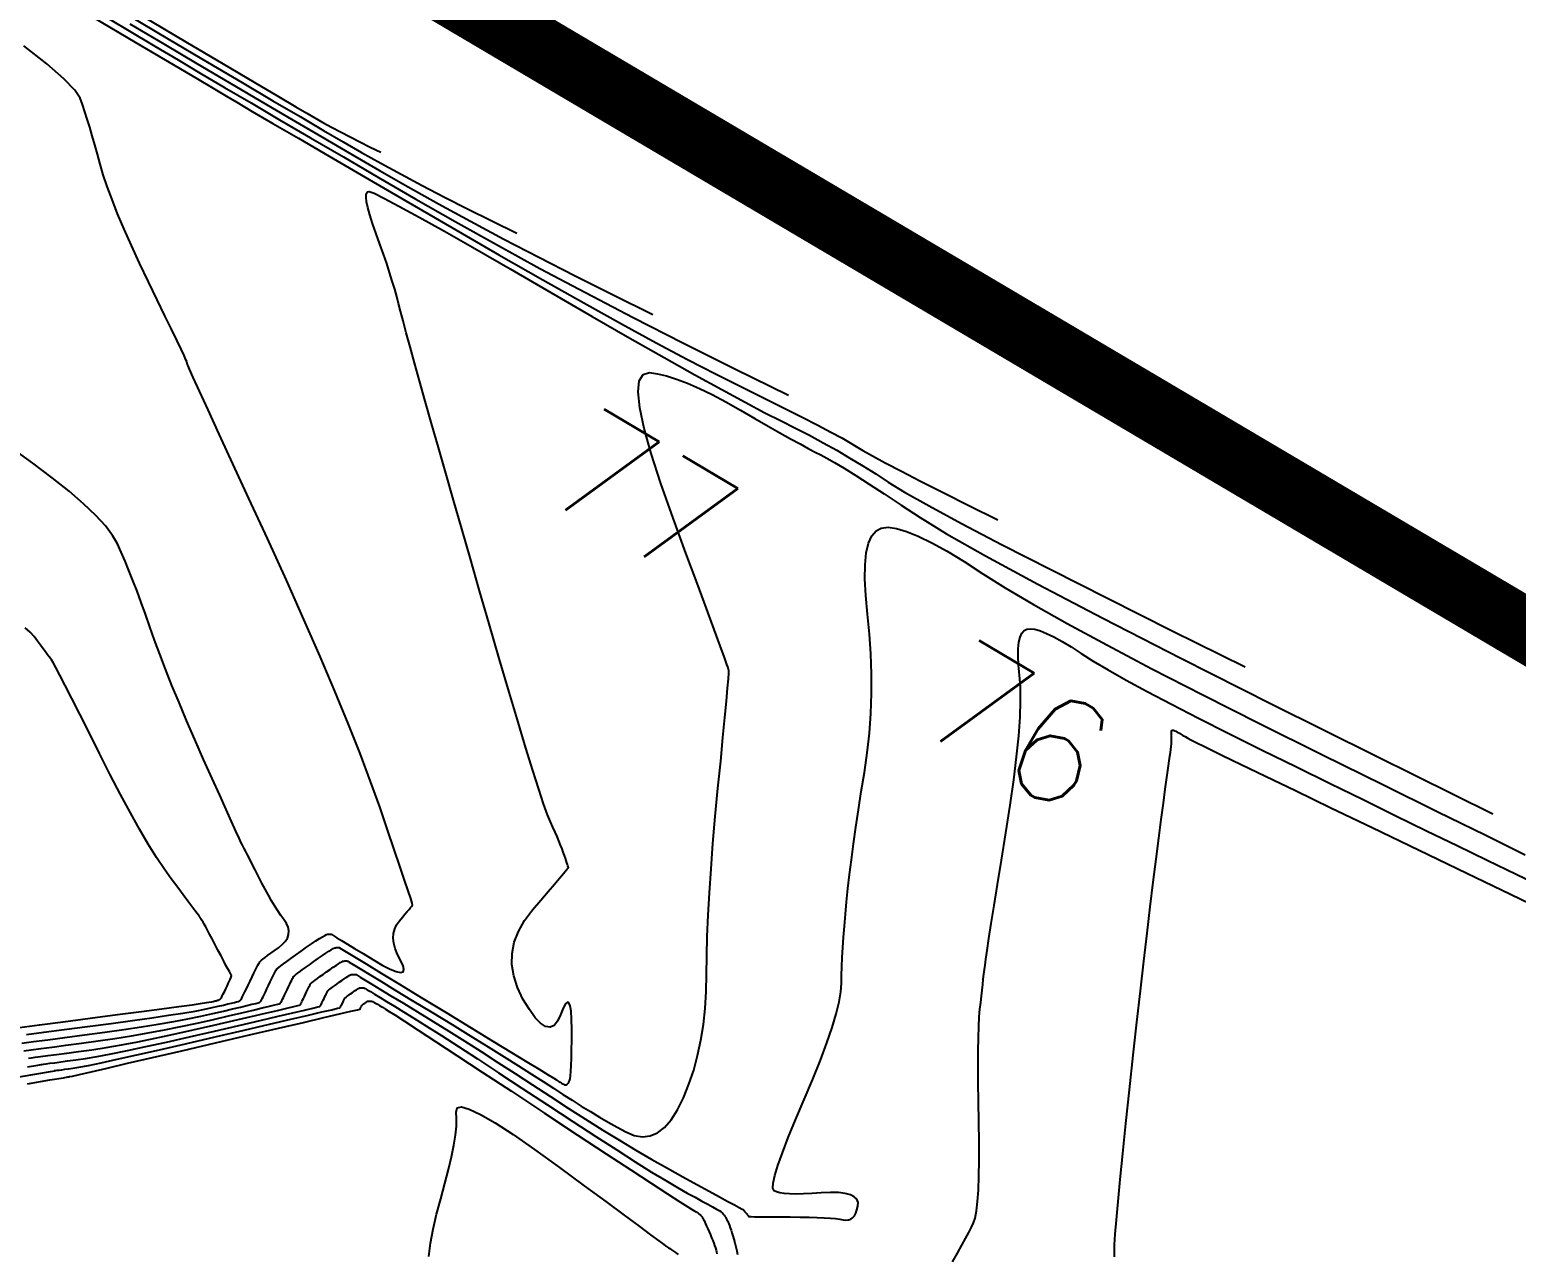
# Model space of a CAD drawing. Header units: metres. Extents: x 729358 to 732680, y 1423022 to 1426117.
# Drawn here: x 731027.3 to 731117.9, y 1425687.4 to 1425762 of the extents above; entities that cross this region are included whole.
import ezdxf

# ---------------------------------------------------------------- set-up
doc = ezdxf.new("R2010")
doc.units = ezdxf.units.M
doc.header["$MEASUREMENT"] = 0
doc.linetypes.add('PHANTOM', pattern=[2.5, 1.25, -0.25, 0.25, -0.25, 0.25, -0.25])
for name, color, linetype in [('36Bound', 6, 'PHANTOM'), ('CONTOUR', 59, 'Continuous'), ('HR36 IE-Exi_Xref$0$CONTOURTEXT', 7, 'Continuous'), ('INDEX-CON', 252, 'Continuous')]:
    doc.layers.add(name, color=color, linetype=linetype)
doc.styles.add('HR36 IE-Exi_Xref$0$5mm', font='simplex', dxfattribs={"height": 5})

# ---------------------------------------------------------------- blocks, each defined once
blk = doc.blocks.new('ct 50 rai')
at = {"layer": 'CONTOUR', "flags": 128}
for points in [[(25.134, -80.275), (25.746, -80.17), (25.95, -80.134), (25.951, -80.134), (25.952, -80.134), (25.954, -80.134), (25.955, -80.134), (25.957, -80.133), (25.958, -80.133), (25.96, -80.133), (25.962, -80.132), (25.997, -80.127), (26.097, -80.114), (26.261, -80.093), (26.491, -80.062), (26.787, -80.023), (27.147, -79.976), (27.572, -79.92), (28.062, -79.856), (28.652, -79.769), (29.376, -79.643), (30.233, -79.48), (31.224, -79.279), (32.349, -79.04), (33.607, -78.763), (34.999, -78.449), (36.525, -78.097), (38.019, -77.748), (39.315, -77.446), (40.412, -77.189), (41.312, -76.979), (42.014, -76.814), (42.518, -76.696), (42.824, -76.623), (42.931, -76.596), (42.94, -76.592), (42.948, -76.588), (42.955, -76.584), (42.962, -76.58), (42.968, -76.575), (42.973, -76.57), (42.978, -76.565), (42.983, -76.56), (42.99, -76.548), (43.003, -76.524), (43.022, -76.486), (43.047, -76.436), (43.077, -76.372), (43.114, -76.296), (43.157, -76.207), (43.206, -76.105), (43.255, -76.002), (43.298, -75.912), (43.336, -75.835), (43.369, -75.77), (43.395, -75.717), (43.417, -75.677), (43.432, -75.649), (43.442, -75.634), (43.46, -75.618), (43.497, -75.588), (43.554, -75.544), (43.631, -75.487), (43.728, -75.416), (43.845, -75.331), (43.982, -75.233), (44.139, -75.121), (44.297, -75.009), (44.437, -74.912), (44.559, -74.83), (44.663, -74.762), (44.748, -74.709), (44.816, -74.671), (44.865, -74.648), (44.897, -74.639), (44.919, -74.638), (44.94, -74.637), (44.961, -74.636), (44.982, -74.636), (45.001, -74.635), (45.02, -74.635), (45.039, -74.635), (45.057, -74.635), (45.074, -74.636), (45.09, -74.637), (45.105, -74.639), (45.119, -74.641), (45.132, -74.643), (45.144, -74.646), (45.155, -74.65), (45.165, -74.654), (45.231, -74.694), (45.413, -74.803), (45.709, -74.983), (46.121, -75.232), (46.647, -75.552), (47.287, -75.942), (48.043, -76.402), (48.913, -76.932), (49.851, -77.507), (50.81, -78.101), (51.791, -78.716), (52.792, -79.35), (53.814, -80.004), (54.858, -80.678), (55.923, -81.372), (57.008, -82.086), (58.094, -82.795), (59.157, -83.477), (60.198, -84.131), (61.217, -84.756), (62.215, -85.354), (63.19, -85.924), (64.143, -86.466), (65.075, -86.98), (65.937, -87.449), (66.685, -87.855), (67.318, -88.199), (67.836, -88.481), (68.24, -88.7), (68.528, -88.857), (68.701, -88.951), (68.759, -88.983), (68.76, -88.984), (68.761, -88.985), (68.762, -88.986), (68.763, -88.987), (68.763, -88.988), (68.764, -88.988), (68.764, -88.989), (68.765, -88.99), (68.768, -88.994), (68.776, -89.003), (68.788, -89.018), (68.806, -89.039), (68.828, -89.066), (68.855, -89.099), (68.887, -89.137), (68.924, -89.181), (68.961, -89.225), (68.993, -89.263), (69.02, -89.296), (69.043, -89.323), (69.06, -89.344), (69.073, -89.359), (69.081, -89.369), (69.084, -89.373), (69.084, -89.374), (69.085, -89.376), (69.086, -89.379), (69.087, -89.382), (69.088, -89.386), (69.089, -89.391), (69.09, -89.396), (69.092, -89.402), (69.133, -89.408), (69.253, -89.414), (69.452, -89.419), (69.73, -89.423), (70.087, -89.427), (70.523, -89.43), (71.038, -89.432), (71.632, -89.434), (72.237, -89.438), (72.784, -89.447), (73.274, -89.461), (73.707, -89.48), (74.083, -89.504), (74.402, -89.532), (74.663, -89.566), (74.867, -89.604), (75.034, -89.627), (75.185, -89.613), (75.321, -89.564), (75.441, -89.478), (75.544, -89.357), (75.632, -89.199), (75.704, -89.005), (75.76, -88.775), (75.768, -88.546), (75.693, -88.353), (75.537, -88.197), (75.299, -88.077), (74.979, -87.994), (74.578, -87.948), (74.094, -87.939), (73.529, -87.967), (72.954, -88.005), (72.44, -88.027), (71.988, -88.034), (71.597, -88.026), (71.268, -88.002), (71.001, -87.962), (70.795, -87.907), (70.651, -87.836), (70.581, -87.681), (70.596, -87.371), (70.696, -86.907), (70.882, -86.29), (71.154, -85.518), (71.511, -84.592), (71.954, -83.512), (72.482, -82.278), (73.017, -81.02), (73.481, -79.868), (73.873, -78.822), (74.194, -77.881), (74.444, -77.047), (74.622, -76.318), (74.728, -75.695), (74.763, -75.178), (74.767, -74.694), (74.781, -74.171), (74.805, -73.609), (74.838, -73.008), (74.882, -72.367), (74.934, -71.688), (74.997, -70.969), (75.069, -70.211), (75.154, -69.407), (75.253, -68.551), (75.367, -67.642), (75.495, -66.681), (75.638, -65.668), (75.796, -64.602), (75.968, -63.484), (76.155, -62.314), (76.329, -61.117), (76.459, -59.917), (76.548, -58.715), (76.594, -57.511), (76.597, -56.304), (76.558, -55.095), (76.476, -53.884), (76.352, -52.67), (76.238, -51.525), (76.187, -50.52), (76.198, -49.653), (76.271, -48.926), (76.407, -48.338), (76.605, -47.89), (76.866, -47.581), (77.189, -47.411), (77.596, -47.367), (78.107, -47.434), (78.724, -47.614), (79.445, -47.907), (80.271, -48.311), (81.202, -48.827), (82.239, -49.455), (83.379, -50.196), (84.747, -51.065), (86.461, -52.08), (88.524, -53.24), (90.934, -54.546), (93.691, -55.998), (96.796, -57.595), (100.249, -59.338), (104.049, -61.226), (107.804, -63.079), (111.121, -64.715), (114, -66.134), (116.442, -67.336)], [(24.904, -79.3), (25.352, -79.241), (25.928, -79.166), (26.63, -79.073), (27.461, -78.964), (28.419, -78.839), (29.439, -78.699), (30.454, -78.547), (31.465, -78.382), (32.472, -78.206), (33.475, -78.018), (34.474, -77.818), (35.468, -77.606), (36.458, -77.381), (37.386, -77.165), (38.191, -76.977), (38.875, -76.816), (39.438, -76.684), (39.879, -76.579), (40.198, -76.503), (40.396, -76.454), (40.472, -76.434), (40.487, -76.427), (40.501, -76.42), (40.514, -76.412), (40.525, -76.405), (40.536, -76.397), (40.546, -76.388), (40.554, -76.379), (40.562, -76.37), (40.574, -76.35), (40.597, -76.307), (40.63, -76.241), (40.674, -76.152), (40.728, -76.042), (40.792, -75.908), (40.867, -75.752), (40.953, -75.573), (41.038, -75.394), (41.114, -75.237), (41.181, -75.101), (41.237, -74.987), (41.284, -74.895), (41.321, -74.825), (41.349, -74.776), (41.366, -74.749), (41.397, -74.721), (41.462, -74.669), (41.562, -74.593), (41.697, -74.493), (41.867, -74.369), (42.072, -74.22), (42.311, -74.048), (42.586, -73.852), (42.862, -73.656), (43.107, -73.486), (43.32, -73.342), (43.501, -73.224), (43.651, -73.132), (43.769, -73.065), (43.856, -73.024), (43.911, -73.009), (43.948, -73.007), (43.982, -73.005), (44.011, -73.004), (44.036, -73.003), (44.058, -73.002), (44.075, -73.001), (44.089, -73.001), (44.099, -73.001), (44.106, -73.001), (44.113, -73.002), (44.119, -73.002), (44.126, -73.003), (44.131, -73.004), (44.136, -73.006), (44.141, -73.007), (44.146, -73.009), (44.251, -73.073), (44.558, -73.259), (45.068, -73.57), (45.78, -74.003), (46.695, -74.56), (47.811, -75.24), (49.13, -76.043), (50.652, -76.969), (52.176, -77.898), (53.505, -78.708), (54.639, -79.4), (55.577, -79.972), (56.319, -80.426), (56.866, -80.761), (57.218, -80.978), (57.373, -81.076), (57.431, -81.113), (57.488, -81.15), (57.545, -81.185), (57.601, -81.22), (57.656, -81.253), (57.711, -81.284), (57.765, -81.315), (57.818, -81.344), (57.871, -81.366), (57.92, -81.375), (57.968, -81.369), (58.013, -81.35), (58.057, -81.316), (58.098, -81.269), (58.136, -81.208), (58.173, -81.134), (58.206, -81.013), (58.235, -80.816), (58.259, -80.54), (58.279, -80.187), (58.294, -79.756), (58.304, -79.248), (58.31, -78.662), (58.311, -77.998), (58.3, -77.37), (58.267, -76.889), (58.214, -76.555), (58.139, -76.369), (58.043, -76.33), (57.926, -76.439), (57.788, -76.695), (57.628, -77.099), (57.444, -77.501), (57.231, -77.755), (56.988, -77.86), (56.716, -77.815), (56.416, -77.622), (56.086, -77.279), (55.727, -76.787), (55.338, -76.146), (54.995, -75.435), (54.77, -74.733), (54.665, -74.039), (54.678, -73.355), (54.81, -72.68), (55.061, -72.013), (55.431, -71.355), (55.92, -70.706), (56.434, -70.102), (56.879, -69.578), (57.256, -69.135), (57.565, -68.772), (57.805, -68.489), (57.977, -68.286), (58.08, -68.164), (58.116, -68.123), (58.112, -68.11), (58.101, -68.074), (58.082, -68.015), (58.055, -67.933), (58.02, -67.829), (57.976, -67.701), (57.925, -67.551), (57.866, -67.378), (57.797, -67.185), (57.718, -66.974), (57.628, -66.746), (57.527, -66.5), (57.415, -66.237), (57.292, -65.957), (57.159, -65.659), (57.015, -65.343), (56.835, -64.904), (56.595, -64.235), (56.295, -63.335), (55.935, -62.204), (55.515, -60.844), (55.035, -59.253), (54.495, -57.432), (53.894, -55.38), (53.278, -53.26), (52.69, -51.233), (52.131, -49.3), (51.601, -47.459), (51.099, -45.711), (50.625, -44.057), (50.18, -42.496), (49.763, -41.028), (49.38, -39.67), (49.034, -38.438), (48.726, -37.333), (48.456, -36.355), (48.223, -35.504), (48.028, -34.779), (47.871, -34.181), (47.751, -33.71), (47.642, -33.287), (47.514, -32.833), (47.37, -32.347), (47.208, -31.832), (47.028, -31.285), (46.831, -30.707), (46.616, -30.099), (46.383, -29.46), (46.166, -28.847), (45.995, -28.317), (45.872, -27.87), (45.796, -27.507), (45.767, -27.227), (45.785, -27.029), (45.851, -26.916), (45.963, -26.885), (46.255, -26.991), (46.859, -27.286), (47.775, -27.771), (49.003, -28.446), (50.543, -29.311), (52.395, -30.365), (54.559, -31.61), (57.034, -33.044), (59.556, -34.504), (61.86, -35.827), (63.944, -37.012), (65.809, -38.06), (67.455, -38.971), (68.882, -39.744), (70.089, -40.38), (71.078, -40.878), (71.95, -41.313), (72.805, -41.756), (73.645, -42.209), (74.469, -42.67), (75.277, -43.141), (76.07, -43.621), (76.846, -44.11), (77.607, -44.608), (78.606, -45.224), (80.097, -46.066), (82.08, -47.135), (84.555, -48.43), (87.523, -49.951), (90.982, -51.699), (94.933, -53.674), (99.377, -55.875)], [(29.309, -15.893), (31.23, -17.031), (32.896, -18.02), (34.308, -18.859), (35.659, -19.659), (37.141, -20.534), (38.754, -21.483), (40.5, -22.507), (42.376, -23.604), (44.384, -24.776), (46.524, -26.022), (48.795, -27.343), (51.196, -28.718), (53.722, -30.128), (56.375, -31.573), (59.153, -33.052), (62.058, -34.566), (65.09, -36.116), (68.247, -37.7), (71.531, -39.318)], [(31.207, -16.093), (33.767, -17.611), (36.1, -18.993), (38.207, -20.239), (40.087, -21.348), (41.742, -22.321), (43.17, -23.158), (44.372, -23.858), (45.49, -24.499), (46.666, -25.156), (47.902, -25.829), (49.196, -26.518), (50.55, -27.223), (51.962, -27.945), (53.432, -28.683), (54.962, -29.437)]]:
    blk.add_lwpolyline(points, dxfattribs=at)
at = {"layer": 'CONTOUR'}
for points in [[(25.069, -78.308), (26.114, -78.17), (27.35, -78.008), (28.776, -77.821), (30.225, -77.629), (31.533, -77.45), (32.698, -77.285), (33.721, -77.134), (34.602, -76.996), (35.341, -76.872), (35.937, -76.762), (36.392, -76.666), (36.752, -76.582), (37.068, -76.507), (37.338, -76.443), (37.563, -76.389), (37.743, -76.344), (37.878, -76.31), (37.968, -76.285), (38.013, -76.271), (38.034, -76.261), (38.054, -76.251), (38.072, -76.241), (38.089, -76.23), (38.104, -76.218), (38.118, -76.206), (38.13, -76.193), (38.141, -76.18), (38.159, -76.151), (38.191, -76.089), (38.238, -75.996), (38.301, -75.869), (38.378, -75.711), (38.47, -75.52), (38.577, -75.297), (38.699, -75.042), (38.822, -74.786), (38.93, -74.561), (39.025, -74.367), (39.106, -74.205), (39.173, -74.073), (39.226, -73.973), (39.265, -73.903), (39.29, -73.865), (39.324, -73.832), (39.389, -73.778), (39.484, -73.703), (39.61, -73.607), (39.768, -73.491), (39.956, -73.353), (40.175, -73.195), (40.425, -73.016), (40.662, -72.824), (40.844, -72.624), (40.969, -72.419), (41.039, -72.206), (41.053, -71.987), (41.01, -71.762), (40.912, -71.529), (40.759, -71.291), (40.575, -71.038), (40.389, -70.763), (40.199, -70.467), (40.006, -70.149), (39.81, -69.809), (39.611, -69.448), (39.409, -69.065), (39.203, -68.66), (39.007, -68.267), (38.832, -67.918), (38.678, -67.612), (38.546, -67.351), (38.435, -67.134), (38.345, -66.961), (38.277, -66.833), (38.23, -66.748), (38.161, -66.612), (38.028, -66.328), (37.83, -65.896), (37.566, -65.317), (37.238, -64.589), (36.846, -63.715), (36.388, -62.692), (35.866, -61.522), (35.329, -60.307), (34.828, -59.15), (34.363, -58.052), (33.934, -57.012), (33.542, -56.03), (33.185, -55.107), (32.864, -54.242), (32.58, -53.435), (32.316, -52.675), (32.057, -51.952), (31.803, -51.266), (31.555, -50.615), (31.312, -50.001), (31.074, -49.424), (30.842, -48.882), (30.615, -48.377), (30.317, -47.86), (29.873, -47.28), (29.282, -46.639), (28.545, -45.936), (27.661, -45.172), (26.632, -44.345), (25.455, -43.457), (24.133, -42.507)], [(25.118, -81.315), (26.489, -81.079), (27.312, -80.938), (27.587, -80.891), (27.587, -80.891), (27.587, -80.891), (27.588, -80.89), (27.59, -80.89), (27.591, -80.89), (27.593, -80.889), (27.595, -80.889), (27.598, -80.888), (27.602, -80.888), (27.609, -80.887), (27.619, -80.885), (27.631, -80.883), (27.645, -80.881), (27.663, -80.879), (27.683, -80.876), (27.706, -80.873), (27.866, -80.838), (28.297, -80.74), (29, -80.578), (29.975, -80.352), (31.222, -80.062), (32.74, -79.709), (34.53, -79.292), (36.592, -78.812), (38.652, -78.331), (40.438, -77.915), (41.949, -77.563), (43.187, -77.274), (44.149, -77.049), (44.837, -76.889), (45.251, -76.792), (45.391, -76.759), (45.393, -76.758), (45.395, -76.757), (45.397, -76.756), (45.398, -76.755), (45.4, -76.754), (45.401, -76.752), (45.402, -76.751), (45.403, -76.75), (45.405, -76.747), (45.408, -76.741), (45.413, -76.731), (45.419, -76.719), (45.427, -76.703), (45.436, -76.684), (45.447, -76.661), (45.459, -76.636), (45.472, -76.61), (45.483, -76.588), (45.492, -76.568), (45.5, -76.552), (45.507, -76.539), (45.512, -76.529), (45.516, -76.522), (45.519, -76.518), (45.523, -76.514), (45.532, -76.507), (45.547, -76.496), (45.566, -76.481), (45.59, -76.464), (45.619, -76.442), (45.654, -76.418), (45.693, -76.39), (45.733, -76.362), (45.768, -76.337), (45.798, -76.317), (45.824, -76.3), (45.845, -76.287), (45.862, -76.277), (45.875, -76.271), (45.883, -76.269), (45.89, -76.269), (45.899, -76.269), (45.912, -76.269), (45.927, -76.269), (45.945, -76.269), (45.965, -76.269), (45.989, -76.269), (46.015, -76.27), (46.041, -76.271), (46.066, -76.273), (46.09, -76.275), (46.111, -76.278), (46.132, -76.282), (46.151, -76.287), (46.168, -76.293), (46.183, -76.299), (46.212, -76.315), (46.268, -76.347), (46.351, -76.396), (46.461, -76.462), (46.598, -76.545), (46.763, -76.644), (46.955, -76.761), (47.174, -76.894), (47.526, -77.115), (48.115, -77.495), (48.942, -78.032), (50.007, -78.728), (51.31, -79.583), (52.85, -80.595), (54.628, -81.766), (56.643, -83.096), (58.651, -84.42), (60.405, -85.576), (61.907, -86.563), (63.155, -87.381), (64.15, -88.03), (64.892, -88.511), (65.38, -88.823), (65.616, -88.967), (65.719, -89.023), (65.811, -89.075), (65.892, -89.122), (65.963, -89.164), (66.022, -89.201), (66.07, -89.233), (66.107, -89.26), (66.133, -89.282), (66.153, -89.302), (66.172, -89.322), (66.189, -89.341), (66.205, -89.36), (66.22, -89.379), (66.234, -89.397), (66.246, -89.416), (66.257, -89.434), (66.267, -89.451), (66.277, -89.467), (66.285, -89.481), (66.294, -89.494), (66.301, -89.505), (66.308, -89.515), (66.314, -89.524), (66.32, -89.531), (66.33, -89.549), (66.351, -89.591), (66.381, -89.656), (66.422, -89.745), (66.473, -89.858), (66.533, -89.994), (66.604, -90.153), (66.685, -90.337), (66.767, -90.527), (66.842, -90.706), (66.91, -90.876), (66.971, -91.035), (67.024, -91.183), (67.07, -91.322), (67.109, -91.45), (67.141, -91.568), (67.167, -91.674)], [(91.401, -91.861), (91.405, -91.56), (91.413, -91.143), (91.453, -90.493), (91.522, -89.609), (91.622, -88.492), (91.752, -87.141), (91.912, -85.557), (92.103, -83.738), (92.323, -81.687), (92.555, -79.57), (92.779, -77.555), (92.995, -75.642), (93.202, -73.832), (93.401, -72.125), (93.592, -70.519), (93.775, -69.016), (93.95, -67.616), (94.112, -66.337), (94.258, -65.199), (94.386, -64.201), (94.498, -63.344), (94.593, -62.628), (94.672, -62.052), (94.733, -61.617), (94.778, -61.323), (94.812, -61.108), (94.839, -60.911), (94.861, -60.731), (94.877, -60.569), (94.888, -60.424), (94.892, -60.297), (94.891, -60.188), (94.884, -60.097), (94.876, -60.019), (94.873, -59.951), (94.874, -59.892), (94.879, -59.842), (94.888, -59.802), (94.901, -59.772), (94.919, -59.751), (94.941, -59.739), (94.969, -59.736), (95.003, -59.741), (95.045, -59.753), (95.094, -59.773), (95.151, -59.8), (95.214, -59.835), (95.285, -59.878), (95.362, -59.928), (95.455, -59.988), (95.572, -60.057), (95.712, -60.136), (95.876, -60.224), (96.064, -60.323), (96.275, -60.432), (96.51, -60.55), (96.768, -60.679), (97.211, -60.895), (98, -61.278), (99.133, -61.827), (100.613, -62.541), (102.437, -63.422), (104.607, -64.469), (107.122, -65.682), (109.982, -67.062), (112.891, -68.462), (115.55, -69.74), (117.96, -70.896)]]:
    blk.add_lwpolyline(points, dxfattribs=at)
at = {"layer": 'INDEX-CON', "flags": 128}
for points in [[(31.365, -16.649), (33.433, -17.876), (35.454, -19.073), (37.427, -20.238), (39.353, -21.373), (41.232, -22.476), (43.063, -23.549), (44.847, -24.59), (46.584, -25.601), (48.343, -26.609), (50.194, -27.642), (52.138, -28.701), (54.175, -29.785), (56.304, -30.895), (58.526, -32.03), (60.84, -33.191), (63.247, -34.378)], [(32.08, -16.15), (34.773, -17.748), (37.06, -19.105), (38.943, -20.22), (40.42, -21.094), (41.493, -21.726), (42.16, -22.116), (42.637, -22.389), (43.139, -22.67), (43.666, -22.957), (44.218, -23.251), (44.795, -23.552), (45.398, -23.859), (46.025, -24.174), (46.678, -24.496)], [(49.595, -91.854), (49.699, -91.036), (49.854, -90.175), (50.061, -89.27), (50.319, -88.321), (50.582, -87.39), (50.804, -86.536), (50.984, -85.759), (51.123, -85.06), (51.221, -84.437), (51.278, -83.893), (51.293, -83.425), (51.267, -83.035), (51.325, -82.78), (51.59, -82.718), (52.064, -82.85), (52.746, -83.175), (53.636, -83.693), (54.734, -84.405), (56.041, -85.31), (57.556, -86.408), (59.073, -87.529), (60.388, -88.5), (61.502, -89.321), (62.413, -89.993), (63.121, -90.516), (63.628, -90.89), (63.932, -91.114), (64.035, -91.188), (64.037, -91.189), (64.042, -91.192), (64.05, -91.197), (64.06, -91.204), (64.073, -91.212), (64.088, -91.223), (64.107, -91.236), (64.127, -91.251), (64.16, -91.274), (64.215, -91.311), (64.291, -91.364), (64.388, -91.431), (64.507, -91.513), (64.648, -91.609), (64.81, -91.72)]]:
    blk.add_lwpolyline(points, dxfattribs=at)
at = {"layer": 'INDEX-CON'}
for points in [[(24.783, -78.831), (25.498, -78.737), (26.372, -78.622), (27.405, -78.486), (28.597, -78.33), (29.832, -78.164), (30.993, -77.998), (32.082, -77.834), (33.097, -77.67), (34.039, -77.507), (34.907, -77.345), (35.703, -77.184), (36.425, -77.024), (37.069, -76.873), (37.63, -76.742), (38.107, -76.63), (38.501, -76.536), (38.811, -76.462), (39.038, -76.406), (39.182, -76.37), (39.242, -76.352), (39.26, -76.344), (39.277, -76.335), (39.293, -76.326), (39.307, -76.317), (39.32, -76.307), (39.332, -76.297), (39.342, -76.286), (39.351, -76.275), (39.366, -76.25), (39.394, -76.198), (39.434, -76.118), (39.487, -76.011), (39.553, -75.876), (39.631, -75.714), (39.722, -75.525), (39.826, -75.307), (39.93, -75.09), (40.022, -74.899), (40.103, -74.734), (40.172, -74.596), (40.228, -74.484), (40.274, -74.399), (40.307, -74.34), (40.328, -74.307), (40.365, -74.273), (40.444, -74.21), (40.566, -74.118), (40.73, -73.996), (40.936, -73.845), (41.185, -73.665), (41.476, -73.456), (41.809, -73.217), (42.144, -72.98), (42.442, -72.774), (42.7, -72.599), (42.921, -72.455), (43.103, -72.343), (43.246, -72.262), (43.351, -72.212), (43.418, -72.194), (43.463, -72.192), (43.502, -72.189), (43.536, -72.188), (43.564, -72.186), (43.586, -72.185), (43.603, -72.184), (43.614, -72.184), (43.62, -72.184), (43.622, -72.184), (43.625, -72.184), (43.627, -72.184), (43.629, -72.184), (43.631, -72.185), (43.633, -72.185), (43.635, -72.186), (43.636, -72.186), (43.677, -72.211), (43.797, -72.284), (43.996, -72.405), (44.274, -72.574), (44.631, -72.792), (45.067, -73.057), (45.583, -73.371), (46.177, -73.733), (46.758, -74.071), (47.233, -74.315), (47.603, -74.463), (47.867, -74.517), (48.026, -74.475), (48.079, -74.339), (48.027, -74.107), (47.869, -73.78), (47.683, -73.415), (47.549, -73.069), (47.465, -72.74), (47.431, -72.43), (47.448, -72.138), (47.515, -71.864), (47.633, -71.609), (47.802, -71.372), (47.984, -71.157), (48.143, -70.97), (48.279, -70.809), (48.391, -70.675), (48.48, -70.568), (48.545, -70.488), (48.588, -70.435), (48.606, -70.409), (48.581, -70.304), (48.492, -70.015), (48.337, -69.543), (48.119, -68.886), (47.836, -68.045), (47.488, -67.021), (47.076, -65.812), (46.599, -64.42), (46.047, -62.865), (45.407, -61.17), (44.682, -59.335), (43.869, -57.36), (42.97, -55.245), (41.984, -52.989), (40.912, -50.593), (39.752, -48.057), (38.624, -45.612), (37.646, -43.49), (36.817, -41.69), (36.137, -40.213), (35.606, -39.058), (35.225, -38.226), (34.994, -37.716), (34.912, -37.529), (34.904, -37.503), (34.896, -37.474), (34.887, -37.444), (34.878, -37.411), (34.868, -37.377), (34.858, -37.341), (34.847, -37.302), (34.835, -37.262), (34.789, -37.15), (34.672, -36.897), (34.485, -36.501), (34.229, -35.963), (33.902, -35.283), (33.505, -34.461), (33.038, -33.497), (32.501, -32.391), (31.955, -31.249), (31.459, -30.177), (31.014, -29.175), (30.62, -28.242), (30.277, -27.38), (29.985, -26.587), (29.744, -25.864), (29.553, -25.211), (29.39, -24.607), (29.23, -24.032), (29.072, -23.485), (28.918, -22.968), (28.768, -22.479), (28.62, -22.02), (28.475, -21.589), (28.334, -21.187), (28.014, -20.697), (27.334, -20.004), (26.294, -19.107), (24.895, -18.006)], [(29.158, -16.276), (31.69, -17.775), (33.765, -19.003), (35.383, -19.961), (36.546, -20.65), (37.251, -21.069), (37.884, -21.442), (38.828, -21.996), (40.082, -22.728), (41.646, -23.641), (43.521, -24.732), (45.706, -26.004), (48.201, -27.455), (51.007, -29.085), (53.874, -30.742), (56.553, -32.273), (59.042, -33.678), (61.343, -34.956), (63.455, -36.107), (65.378, -37.133), (67.113, -38.032), (68.659, -38.805), (70.039, -39.483), (71.274, -40.097), (72.365, -40.647), (73.312, -41.133), (74.115, -41.556), (74.774, -41.914), (75.289, -42.209), (75.659, -42.44), (76.055, -42.684), (76.645, -43.018), (77.431, -43.441), (78.411, -43.954), (79.587, -44.557), (80.957, -45.249), (82.522, -46.031), (84.283, -46.903)], [(24.639, -77.879), (25.856, -77.719), (27.294, -77.53), (28.954, -77.313), (30.619, -77.094), (32.072, -76.902), (33.314, -76.736), (34.345, -76.597), (35.165, -76.485), (35.774, -76.399), (36.172, -76.341), (36.358, -76.308), (36.436, -76.29), (36.506, -76.273), (36.57, -76.256), (36.626, -76.241), (36.676, -76.227), (36.719, -76.213), (36.754, -76.201), (36.783, -76.19), (36.807, -76.179), (36.83, -76.167), (36.851, -76.155), (36.871, -76.142), (36.888, -76.129), (36.904, -76.115), (36.918, -76.1), (36.931, -76.086), (36.947, -76.061), (36.971, -76.017), (37.004, -75.955), (37.045, -75.873), (37.095, -75.773), (37.153, -75.654), (37.22, -75.516), (37.295, -75.359), (37.368, -75.203), (37.431, -75.067), (37.483, -74.952), (37.523, -74.858), (37.552, -74.785), (37.57, -74.732), (37.576, -74.7), (37.572, -74.689), (37.55, -74.664), (37.505, -74.592), (37.436, -74.472), (37.343, -74.304), (37.227, -74.088), (37.087, -73.824), (36.924, -73.513), (36.737, -73.154), (36.549, -72.791), (36.38, -72.468), (36.23, -72.185), (36.101, -71.942), (35.991, -71.739), (35.901, -71.576), (35.831, -71.453), (35.781, -71.37), (35.742, -71.31), (35.708, -71.257), (35.678, -71.21), (35.652, -71.17), (35.63, -71.137), (35.612, -71.11), (35.598, -71.09), (35.589, -71.077), (35.556, -71.033), (35.471, -70.92), (35.336, -70.74), (35.149, -70.491), (34.911, -70.174), (34.622, -69.789), (34.281, -69.336), (33.89, -68.814), (33.456, -68.209), (32.99, -67.503), (32.492, -66.696), (31.961, -65.789), (31.398, -64.782), (30.802, -63.674), (30.173, -62.465), (29.513, -61.156), (28.875, -59.878), (28.315, -58.762), (27.833, -57.807), (27.429, -57.014), (27.103, -56.383), (26.856, -55.913), (26.686, -55.605), (26.595, -55.46), (26.532, -55.38), (26.45, -55.273), (26.348, -55.137), (26.226, -54.973), (26.084, -54.78), (25.923, -54.56), (25.741, -54.311), (25.54, -54.033), (25.293, -53.755), (24.976, -53.504)], [(24.616, -80.883), (25.812, -80.677), (26.529, -80.554), (26.768, -80.513), (26.769, -80.512), (26.77, -80.512), (26.771, -80.512), (26.772, -80.512), (26.774, -80.512), (26.776, -80.511), (26.778, -80.511), (26.78, -80.51), (26.8, -80.508), (26.853, -80.5), (26.94, -80.489), (27.061, -80.473), (27.216, -80.452), (27.405, -80.428), (27.627, -80.398), (27.884, -80.365), (28.259, -80.303), (28.836, -80.191), (29.617, -80.029), (30.6, -79.815), (31.785, -79.551), (33.174, -79.236), (34.765, -78.871), (36.558, -78.454), (38.335, -78.04), (39.876, -77.68), (41.181, -77.376), (42.249, -77.126), (43.082, -76.932), (43.678, -76.792), (44.037, -76.707), (44.161, -76.678), (44.166, -76.675), (44.171, -76.673), (44.176, -76.67), (44.18, -76.667), (44.184, -76.664), (44.187, -76.661), (44.19, -76.658), (44.193, -76.655), (44.197, -76.648), (44.206, -76.632), (44.217, -76.609), (44.233, -76.577), (44.252, -76.538), (44.275, -76.49), (44.302, -76.434), (44.333, -76.37), (44.363, -76.306), (44.39, -76.25), (44.414, -76.202), (44.434, -76.161), (44.451, -76.128), (44.464, -76.103), (44.474, -76.085), (44.48, -76.076), (44.491, -76.066), (44.515, -76.047), (44.55, -76.02), (44.599, -75.984), (44.659, -75.94), (44.732, -75.887), (44.818, -75.825), (44.916, -75.755), (45.015, -75.685), (45.102, -75.625), (45.178, -75.573), (45.243, -75.531), (45.297, -75.498), (45.339, -75.474), (45.37, -75.459), (45.39, -75.454), (45.404, -75.453), (45.42, -75.453), (45.436, -75.452), (45.454, -75.452), (45.473, -75.452), (45.493, -75.452), (45.514, -75.452), (45.536, -75.453), (45.557, -75.453), (45.578, -75.455), (45.597, -75.457), (45.615, -75.46), (45.632, -75.463), (45.647, -75.467), (45.661, -75.472), (45.674, -75.477), (45.722, -75.504), (45.84, -75.575), (46.03, -75.689), (46.291, -75.847), (46.622, -76.048), (47.025, -76.293), (47.499, -76.581), (48.044, -76.913), (48.688, -77.311), (49.463, -77.798), (50.366, -78.374), (51.4, -79.039), (52.562, -79.794), (53.854, -80.637), (55.275, -81.569), (56.826, -82.591), (58.372, -83.608), (59.781, -84.526), (61.052, -85.347), (62.186, -86.069), (63.182, -86.692), (64.041, -87.218), (64.762, -87.645), (65.345, -87.973), (65.828, -88.236), (66.248, -88.465), (66.605, -88.661), (66.899, -88.822), (67.131, -88.95), (67.299, -89.045), (67.404, -89.106), (67.446, -89.133), (67.457, -89.143), (67.466, -89.153), (67.476, -89.163), (67.484, -89.173), (67.492, -89.183), (67.499, -89.193), (67.505, -89.202), (67.511, -89.212), (67.517, -89.222), (67.526, -89.235), (67.537, -89.25), (67.55, -89.267), (67.565, -89.286), (67.582, -89.307), (67.601, -89.33), (67.622, -89.356), (67.646, -89.387), (67.672, -89.427), (67.701, -89.476), (67.732, -89.534), (67.766, -89.601), (67.803, -89.677), (67.842, -89.761), (67.884, -89.855), (67.929, -89.963), (67.976, -90.09), (68.025, -90.237), (68.077, -90.404), (68.131, -90.59), (68.188, -90.796), (68.248, -91.021), (68.31, -91.266), (68.369, -91.507), (68.419, -91.721)], [(81.527, -92.164), (81.827, -91.637), (82.092, -91.164), (82.322, -90.743), (82.518, -90.376), (82.679, -90.061), (82.805, -89.8), (82.906, -89.499), (82.989, -89.064), (83.056, -88.494), (83.105, -87.791), (83.138, -86.954), (83.153, -85.982), (83.151, -84.877), (83.132, -83.638), (83.109, -82.387), (83.095, -81.248), (83.09, -80.221), (83.095, -79.305), (83.108, -78.501), (83.13, -77.808), (83.162, -77.226), (83.202, -76.757), (83.247, -76.352), (83.289, -75.968), (83.331, -75.602), (83.37, -75.257), (83.408, -74.931), (83.445, -74.624), (83.48, -74.337), (83.513, -74.07), (83.561, -73.718), (83.641, -73.18), (83.753, -72.453), (83.896, -71.539), (84.071, -70.438), (84.278, -69.149), (84.516, -67.673), (84.786, -66.009), (85.049, -64.32), (85.266, -62.771), (85.438, -61.36), (85.565, -60.087), (85.647, -58.953), (85.682, -57.958), (85.673, -57.102), (85.618, -56.384), (85.557, -55.772), (85.53, -55.235), (85.536, -54.772), (85.575, -54.384), (85.647, -54.07), (85.753, -53.831), (85.892, -53.666), (86.065, -53.575), (86.282, -53.551), (86.555, -53.588), (86.885, -53.684), (87.27, -53.84), (87.711, -54.055), (88.208, -54.331), (88.762, -54.667), (89.371, -55.062), (90.101, -55.526), (91.017, -56.068), (92.118, -56.688), (93.405, -57.385), (94.877, -58.161), (96.535, -59.013), (98.379, -59.944), (100.409, -60.952), (102.508, -61.987), (104.56, -62.996), (106.567, -63.98), (108.527, -64.939), (110.441, -65.872), (112.309, -66.78), (114.131, -67.663), (115.906, -68.52), (117.586, -69.33)], [(25.194, -79.747), (25.34, -79.728), (25.583, -79.696), (25.922, -79.652), (26.357, -79.595), (26.889, -79.525), (27.516, -79.442), (28.241, -79.347), (29.045, -79.234), (29.915, -79.095), (30.849, -78.931), (31.848, -78.743), (32.912, -78.529), (34.04, -78.291), (35.234, -78.027), (36.492, -77.739), (37.702, -77.457), (38.753, -77.211), (39.644, -77.003), (40.375, -76.831), (40.946, -76.697), (41.358, -76.599), (41.61, -76.539), (41.702, -76.515), (41.713, -76.51), (41.724, -76.504), (41.734, -76.498), (41.744, -76.492), (41.752, -76.486), (41.76, -76.479), (41.766, -76.472), (41.772, -76.465), (41.782, -76.449), (41.8, -76.415), (41.826, -76.363), (41.86, -76.294), (41.903, -76.207), (41.953, -76.102), (42.012, -75.979), (42.079, -75.839), (42.147, -75.698), (42.206, -75.574), (42.258, -75.468), (42.303, -75.378), (42.34, -75.306), (42.369, -75.251), (42.39, -75.213), (42.404, -75.191), (42.428, -75.169), (42.479, -75.129), (42.558, -75.069), (42.664, -74.99), (42.798, -74.892), (42.959, -74.776), (43.147, -74.641), (43.363, -74.486), (43.58, -74.332), (43.772, -74.199), (43.939, -74.086), (44.082, -73.993), (44.2, -73.92), (44.293, -73.868), (44.361, -73.836), (44.404, -73.824), (44.434, -73.822), (44.461, -73.821), (44.486, -73.82), (44.509, -73.819), (44.53, -73.818), (44.548, -73.818), (44.564, -73.818), (44.578, -73.818), (44.59, -73.819), (44.601, -73.819), (44.612, -73.82), (44.622, -73.822), (44.631, -73.824), (44.64, -73.826), (44.648, -73.829), (44.655, -73.832), (44.741, -73.883), (44.986, -74.031), (45.389, -74.276), (45.951, -74.618), (46.671, -75.056), (47.549, -75.591), (48.587, -76.222), (49.782, -76.951), (51.014, -77.702), (52.158, -78.405), (53.215, -79.058), (54.184, -79.661), (55.067, -80.215), (55.862, -80.72), (56.57, -81.175), (57.191, -81.581), (57.765, -81.956), (58.333, -82.319), (58.894, -82.67), (59.45, -83.01), (59.999, -83.338), (60.542, -83.654), (61.079, -83.958), (61.61, -84.251), (62.126, -84.469), (62.621, -84.55), (63.094, -84.494), (63.545, -84.301), (63.974, -83.971), (64.381, -83.504), (64.767, -82.9), (65.13, -82.159), (65.461, -81.333), (65.747, -80.475), (65.989, -79.583), (66.186, -78.659), (66.34, -77.702), (66.449, -76.712), (66.514, -75.69), (66.535, -74.635), (66.544, -73.52), (66.576, -72.318), (66.63, -71.03), (66.705, -69.655), (66.803, -68.194), (66.923, -66.645), (67.065, -65.01), (67.229, -63.289), (67.393, -61.632), (67.533, -60.193), (67.651, -58.971), (67.746, -57.965), (67.818, -57.177), (67.867, -56.606), (67.893, -56.252), (67.896, -56.115), (67.888, -56.087), (67.881, -56.062), (67.874, -56.038), (67.867, -56.015), (67.861, -55.995), (67.856, -55.977), (67.851, -55.96), (67.847, -55.945), (67.843, -55.931), (67.84, -55.919), (67.837, -55.908), (67.834, -55.899), (67.832, -55.89), (67.83, -55.883), (67.828, -55.877), (67.827, -55.872), (67.774, -55.727), (67.617, -55.301), (67.357, -54.592), (66.992, -53.601), (66.524, -52.329), (65.951, -50.774), (65.275, -48.938), (64.495, -46.82), (63.744, -44.704), (63.156, -42.876), (62.731, -41.334), (62.468, -40.08), (62.368, -39.113), (62.431, -38.433), (62.657, -38.039), (63.045, -37.934), (63.542, -38.002), (64.096, -38.133), (64.706, -38.325), (65.372, -38.58), (66.094, -38.896), (66.872, -39.275), (67.706, -39.715), (68.597, -40.218), (69.477, -40.727), (70.28, -41.189), (71.008, -41.602), (71.658, -41.968), (72.233, -42.286), (72.731, -42.556), (73.152, -42.778), (73.497, -42.952), (73.86, -43.143), (74.336, -43.416), (74.924, -43.771), (75.625, -44.208), (76.439, -44.727), (77.365, -45.328), (78.404, -46.011), (79.555, -46.776), (81.158, -47.763), (83.549, -49.114), (86.73, -50.828), (90.699, -52.905), (95.458, -55.346), (101.007, -58.149), (107.344, -61.316), (114.47, -64.846)]]:
    blk.add_lwpolyline(points, dxfattribs=at)

msp = doc.modelspace()

# ---------------------------------------------------------------- linework, layer by layer
at = {"layer": '36Bound', "const_width": 3.84}
msp.add_lwpolyline([(731089.287, 1424869.871), (731097.585, 1425120.068), (731110.411, 1425192.418), (731138.066, 1425349.107), (731186.636, 1425492.901), (731134.878, 1425523.957), (731220.888, 1425664.901), (730803.807, 1425911.355), (730764.779, 1425842.605), (730723.843, 1425770.493), (730682.741, 1425698.758), (730672.5, 1425703.906), (730659.078, 1425710.654), (730650.067, 1425715.184), (730455.778, 1425812.855), (730385.149, 1425653.569), (730390.362, 1425601.868), (730354.833, 1425374.706), (730264.082, 1425176.503), (730117.503, 1425088.872), (729994.076, 1425024.159), (729814.031, 1424892.64)], dxfattribs=at)

# ---------------------------------------------------------------- block references
msp.add_blockref('ct 50 rai', (731002.018, 1425779.034, 78))

# ---------------------------------------------------------------- texts
at = {"layer": 'HR36 IE-Exi_Xref$0$CONTOURTEXT', "char_height": 6.5, "attachment_point": 5, "rotation": 329.30127, "style": 'HR36 IE-Exi_Xref$0$5mm'}
for s, insert in [('77', (731064.719, 1425733.655, 231)), ('76', (731087.583, 1425719.545, 154))]:
    msp.add_mtext(s, dxfattribs=dict(at, insert=insert))

doc.saveas('drawing.dxf')
